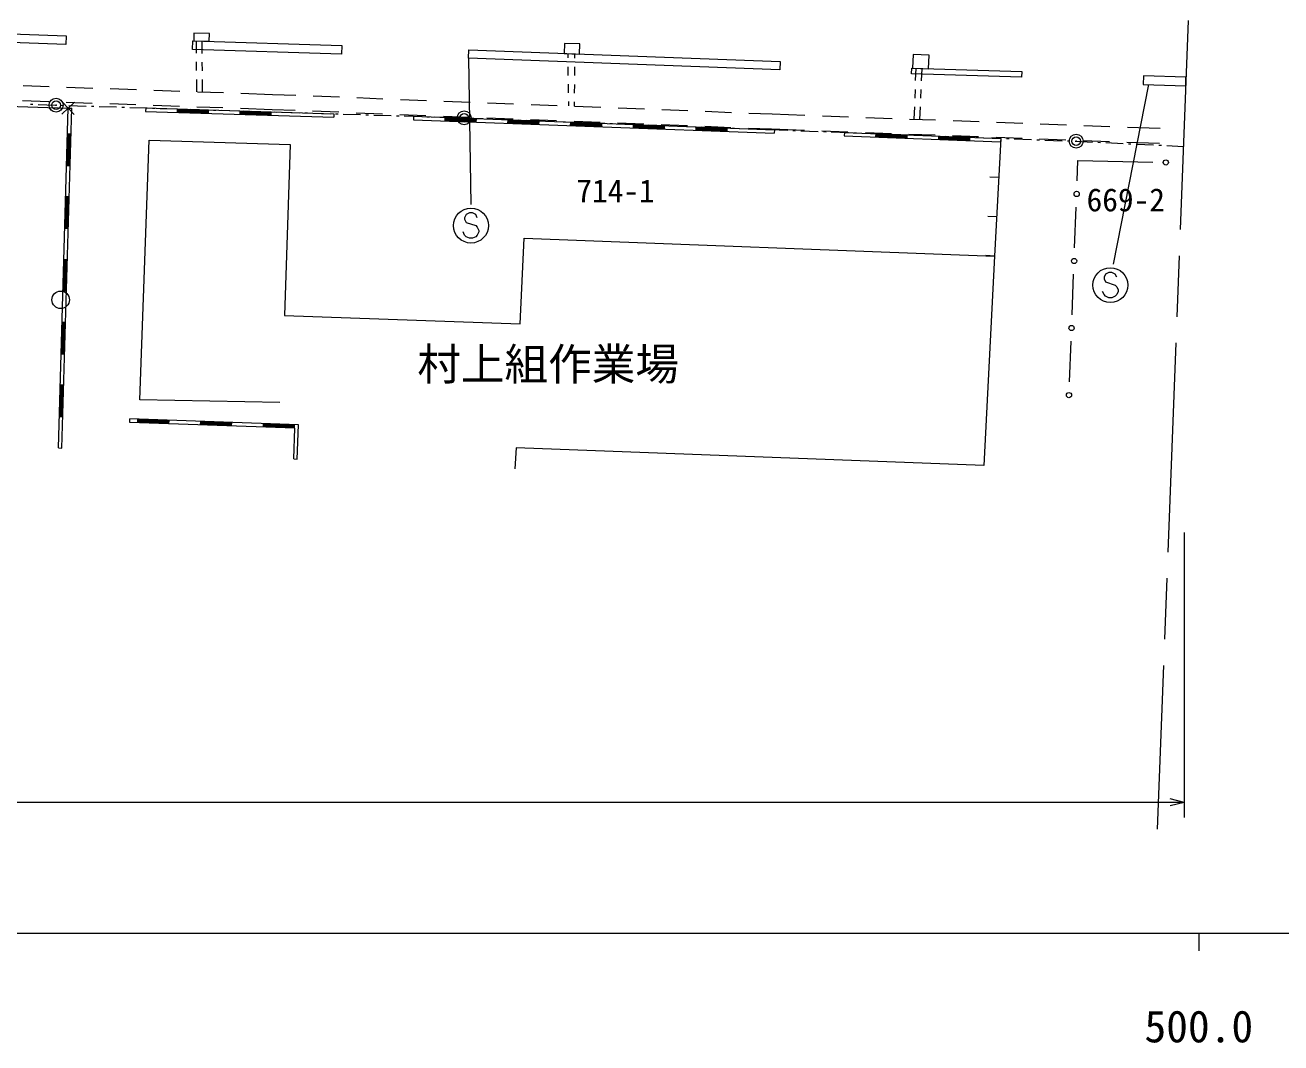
# Model space of a CAD drawing. Units: millimetres, scale not verified. Extents: x 40000 to 680000, y 20000 to 380000.
# Drawn here: x 500702 to 572706, y 198715 to 257056 of the extents above; entities that cross this region are included whole.
import ezdxf
from ezdxf.enums import TextEntityAlignment as Align

# ---------------------------------------------------------------- set-up
doc = ezdxf.new("R2010")
doc.units = ezdxf.units.MM
doc.header["$LTSCALE"] = 1000
doc.header["$PDMODE"] = 32
doc.header["$PDSIZE"] = 500
doc.linetypes.add('CHAIN', pattern=[18.5, 12, -1.5, 3.5, -1.5])
for name, color, linetype, lineweight in [('M-BGD', 7, 'Continuous', 13), ('M-BMK', 2, 'CHAIN', 13), ('M-BMK-ROW', 30, 'Continuous', 13), ('M-STR-HTXT', 7, 'Continuous', 13), ('M-TTL-BAND', 7, 'Continuous', 13)]:
    doc.layers.add(name, color=color, linetype=linetype, lineweight=lineweight)
doc.layers.add('M-BMK-HTXT', color=7, linetype='Continuous')
doc.styles.add('ＭＳ ゴシック', font='')
doc.styles.get('ＭＳ ゴシック').set_extended_font_data('MS Gothic')

msp = doc.modelspace()

# ---------------------------------------------------------------- linework, layer by layer
at = {"layer": 'M-BGD'}
for p, q in [((510504, 256154), (510510, 255447)), ((510830, 256144), (510838, 255436)), ((510515, 254947), (510519, 254447)), ((510843, 254936), (510848, 254436)), ((531812, 255427), (531815, 255174)), ((532208, 255412), (532207, 255161)), ((531823, 254674), (531830, 254174)), ((532203, 254661), (532199, 254161)), ((551771, 254582), (551746, 253873)), ((552122, 254571), (552088, 253862)), ((500586, 253591), (502085, 253538)), ((503084, 253503), (504583, 253450)), ((510524, 253947), (510530, 253241)), ((510853, 253936), (510860, 253229)), ((531838, 253675), (531845, 253175)), ((532196, 253661), (532192, 253161)), ((489616, 252753), (503174, 252297)), ((505582, 253415), (507082, 253362)), ((508081, 253327), (509580, 253274)), ((510579, 253239), (512078, 253186)), ((513078, 253151), (514894, 253087)), ((514894, 253087), (516223, 253035)), ((517222, 252996), (518721, 252937)), ((519721, 252898), (521219, 252839)), ((522219, 252800), (523718, 252741)), ((551728, 253374), (551710, 252874)), ((552065, 253362), (552041, 252863)), ((500556, 252731), (502055, 252679)), ((502617, 232820), (503174, 252297)), ((503539, 252638), (502809, 251955)), ((502817, 232814), (503374, 252291)), ((502833, 252662), (503516, 251932)), ((503054, 252643), (504553, 252591)), ((503174, 252297), (503374, 252291)), ((505552, 252555), (507052, 252503)), ((507620, 252311), (507614, 252111)), ((507614, 252111), (518396, 251774)), ((507620, 252311), (518402, 251974)), ((508051, 252467), (509550, 252415)), ((509419, 252254), (509413, 252054)), ((509414, 252094), (511213, 252038)), ((509415, 252134), (511214, 252078)), ((509417, 252174), (511216, 252118)), ((509418, 252214), (511217, 252158)), ((510549, 252379), (512048, 252327)), ((511212, 251998), (511218, 252198)), ((513017, 252142), (513011, 251942)), ((513014, 252022), (514813, 251966)), ((513015, 252062), (514814, 252006)), ((513016, 252102), (514815, 252046)), ((513048, 252291), (514862, 252227)), ((514810, 251886), (514816, 252086)), ((514862, 252227), (516191, 252175)), ((517190, 252136), (518689, 252078)), ((519688, 252038), (521187, 251980)), ((524717, 252702), (526216, 252643)), ((527215, 252604), (528714, 252546)), ((529713, 252506), (531212, 252448)), ((531853, 252675), (531856, 252422)), ((532189, 252661), (532187, 252410)), ((532211, 252409), (533710, 252350)), ((534709, 252311), (536208, 252252)), ((537207, 252213), (538706, 252154)), ((539705, 252115), (541204, 252056)), ((542203, 252017), (543533, 251965)), ((551693, 252374), (551667, 251666)), ((552017, 252363), (551983, 251654)), ((513012, 251982), (514811, 251926)), ((518402, 251974), (518396, 251774)), ((522186, 251941), (523685, 251882)), ((522978, 251831), (522971, 251631)), ((522971, 251631), (543660, 250861)), ((522978, 251831), (543667, 251061)), ((524684, 251843), (526183, 251784)), ((524777, 251764), (524769, 251564)), ((524771, 251604), (526570, 251537)), ((524772, 251644), (526571, 251577)), ((524774, 251684), (526573, 251617)), ((524775, 251724), (526574, 251657)), ((526568, 251497), (526576, 251697)), ((527183, 251745), (528681, 251686)), ((528374, 251630), (528367, 251430)), ((528368, 251470), (530167, 251403)), ((528370, 251510), (530169, 251443)), ((528371, 251550), (530170, 251483)), ((528373, 251590), (530172, 251523)), ((529681, 251647), (531179, 251588)), ((530166, 251363), (530173, 251563)), ((531972, 251496), (531964, 251296)), ((531966, 251336), (533765, 251270)), ((531967, 251376), (533766, 251309)), ((531969, 251416), (533768, 251349)), ((531970, 251456), (533769, 251389)), ((532179, 251549), (533678, 251490)), ((533763, 251230), (533771, 251429)), ((534677, 251451), (536176, 251393)), ((535569, 251362), (535562, 251163)), ((535568, 251323), (537367, 251256)), ((537175, 251354), (538674, 251295)), ((537361, 251096), (537368, 251296)), ((543533, 251965), (545416, 251896)), ((546415, 251859), (547914, 251804)), ((548914, 251767), (550413, 251712)), ((551412, 251675), (552911, 251620)), ((553910, 251583), (555409, 251528)), ((556409, 251491), (557908, 251436)), ((558907, 251399), (560406, 251344)), ((561405, 251307), (562904, 251252)), ((503120, 249012), (503172, 250811)), ((503332, 250807), (503132, 250812)), ((503160, 249011), (503212, 250810)), ((503200, 249010), (503252, 250809)), ((503240, 249009), (503292, 250808)), ((535563, 251203), (537362, 251136)), ((535565, 251243), (537364, 251176)), ((535566, 251283), (537365, 251216)), ((539167, 251229), (539160, 251029)), ((539161, 251069), (540960, 251002)), ((539162, 251109), (540961, 251042)), ((539164, 251149), (540963, 251082)), ((539165, 251189), (540964, 251122)), ((539673, 251256), (541172, 251197)), ((540958, 250962), (540966, 251162)), ((542171, 251158), (543500, 251106)), ((543500, 251106), (545384, 251036)), ((543667, 251061), (543660, 250861)), ((546383, 251000), (547882, 250944)), ((547680, 250908), (547672, 250708)), ((547672, 250708), (556634, 250366)), ((547680, 250908), (556641, 250566)), ((548882, 250908), (550381, 250852)), ((549479, 250839), (549471, 250640)), ((549473, 250680), (551271, 250611)), ((549474, 250720), (551273, 250651)), ((549476, 250759), (551274, 250691)), ((549477, 250799), (551276, 250731)), ((551270, 250571), (551277, 250771)), ((551380, 250815), (552879, 250760)), ((553076, 250702), (553069, 250502)), ((553072, 250582), (554870, 250514)), ((553073, 250622), (554872, 250554)), ((553075, 250662), (554873, 250593)), ((553878, 250723), (555377, 250668)), ((554867, 250434), (554875, 250633)), ((556641, 250566), (556142, 250593)), ((556376, 250631), (557875, 250576)), ((563904, 251215), (565787, 251145)), ((553070, 250542), (554869, 250474)), ((556641, 250566), (556283, 243818)), ((556641, 250566), (556634, 250366)), ((558875, 250539), (560374, 250484)), ((561373, 250447), (562872, 250392)), ((563871, 250355), (565755, 250286)), ((561025, 248129), (561069, 249301)), ((561069, 249301), (565358, 249201)), ((503080, 249013), (503280, 249007)), ((556522, 248317), (556022, 248343)), ((503017, 245414), (503069, 247213)), ((503229, 247208), (503029, 247214)), ((503057, 245412), (503109, 247212)), ((503097, 245411), (503149, 247210)), ((503137, 245410), (503189, 247209)), ((526175, 246292), (525993, 246201)), ((526356, 246292), (526175, 246292)), ((526538, 246201), (526356, 246292)), ((560878, 244286), (560967, 246630)), ((525993, 246201), (525902, 246019)), ((525902, 246019), (525902, 245929)), ((525902, 245929), (525993, 245747)), ((525993, 245747), (526538, 245565)), ((526629, 246019), (526538, 246201)), ((526538, 245565), (526629, 245474)), ((556402, 246067), (555903, 246094)), ((502977, 245415), (503177, 245409)), ((525902, 245019), (525811, 245201)), ((525993, 244929), (525902, 245019)), ((526175, 244838), (525993, 244929)), ((526356, 244838), (526175, 244838)), ((526538, 244929), (526356, 244838)), ((526629, 245019), (526538, 244929)), ((526629, 245474), (526720, 245292)), ((526720, 245201), (526629, 245019)), ((526720, 245292), (526720, 245201)), ((502915, 241815), (502966, 243614)), ((503126, 243610), (502926, 243615)), ((502955, 241814), (503006, 243613)), ((502995, 241813), (503046, 243612)), ((503035, 241812), (503086, 243611)), ((556283, 243818), (555784, 243844)), ((556283, 243818), (555784, 243844)), ((560731, 240442), (560820, 242787)), ((562658, 242789), (562567, 242607)), ((562840, 242880), (562658, 242789)), ((563022, 242880), (562840, 242880)), ((563204, 242789), (563022, 242880)), ((563295, 242607), (563204, 242789)), ((562567, 242607), (562567, 242516)), ((562567, 242516), (562658, 242334)), ((562658, 242334), (563204, 242152)), ((563204, 242152), (563295, 242061)), ((563295, 242061), (563385, 241880)), ((502875, 241816), (503074, 241810)), ((562567, 241607), (562476, 241789)), ((562658, 241516), (562567, 241607)), ((562840, 241425), (562658, 241516)), ((563022, 241425), (562840, 241425)), ((563204, 241516), (563022, 241425)), ((563295, 241607), (563204, 241516)), ((563385, 241789), (563295, 241607)), ((563385, 241880), (563385, 241789)), ((502812, 238216), (502863, 240016)), ((503023, 240011), (502823, 240017)), ((502852, 238215), (502903, 240015)), ((502892, 238214), (502943, 240013)), ((502932, 238213), (502983, 240012)), ((560584, 236599), (560674, 238943)), ((502772, 238218), (502972, 238212)), ((502709, 234618), (502760, 236417)), ((502920, 236413), (502720, 236418)), ((502749, 234617), (502800, 236416)), ((502789, 234616), (502840, 236415)), ((502829, 234614), (502880, 236414)), ((502669, 234619), (502869, 234613)), ((506706, 234281), (506713, 234481)), ((516173, 233953), (506706, 234281)), ((516380, 234146), (506713, 234481)), ((507154, 234466), (507147, 234266)), ((508948, 234244), (507149, 234306)), ((508949, 234284), (507150, 234346)), ((508950, 234324), (507151, 234386)), ((508952, 234364), (507153, 234426)), ((508946, 234204), (508953, 234404)), ((510752, 234341), (510745, 234141)), ((512545, 234119), (510746, 234181)), ((512547, 234159), (510748, 234221)), ((512548, 234199), (510749, 234261)), ((512550, 234239), (510751, 234301)), ((512544, 234079), (512551, 234279)), ((514350, 234217), (514343, 234017)), ((516143, 233995), (514344, 234057)), ((516145, 234035), (514346, 234097)), ((516146, 234074), (514347, 234137)), ((516147, 234114), (514348, 234177)), ((516142, 233955), (516149, 234154)), ((516305, 232178), (516380, 234146)), ((516106, 232186), (516173, 233953)), ((502617, 232820), (502817, 232814)), ((516106, 232186), (516305, 232178))]:
    msp.add_line(p, q, dxfattribs=at)
for points in [[(493594, 256787), (503058, 256437), (503040, 255948), (493576, 256299)], [(510368, 256158), (511260, 256131), (511273, 256569), (510381, 256596)], [(510312, 256160), (518865, 255895), (518849, 255397), (510297, 255661)], [(526146, 255637), (544003, 254975), (543986, 254493), (526129, 255155)], [(531611, 255434), (532494, 255401), (532515, 255975), (531632, 256008)], [(551591, 254588), (552509, 254559), (552533, 255335), (551615, 255363)], [(551543, 254589), (557847, 254392), (557837, 254066), (551532, 254263)], [(567263, 254068), (564832, 254141), (564818, 253655), (567249, 253582)]]:
    msp.add_lwpolyline(points, close=True, dxfattribs=at)
msp.add_lwpolyline([(515312, 235421), (507271, 235584), (507816, 250455), (515894, 250207), (515567, 240411), (529097, 239938), (529322, 244847), (556283, 243818), (555667, 231809), (528863, 232830), (528784, 231617)], dxfattribs=at)
for centre, radius in [((566108, 249183), 150), ((560996, 247380), 150), ((526265, 245565), 1000), ((560849, 243536), 150), ((562931, 242152), 1000), ((502742, 241310), 500), ((560702, 239693), 150), ((560555, 235849), 150)]:
    msp.add_circle(centre, radius, dxfattribs=at)
at = {"layer": 'M-BMK'}
msp.add_line((567388, 257326), (565610, 210960), dxfattribs=at)
at = {"layer": 'M-BMK-ROW'}
for p, q in [((501002, 252527), (501152, 252521)), ((501451, 252510), (502451, 252472)), ((502751, 252463), (502901, 252458)), ((503200, 252449), (504200, 252417)), ((504500, 252408), (504650, 252403)), ((504950, 252394), (505949, 252363)), ((506249, 252353), (506399, 252349)), ((506699, 252339), (507698, 252308)), ((507998, 252299), (508148, 252294)), ((508448, 252285), (509447, 252253)), ((509747, 252244), (509897, 252239)), ((510197, 252230), (511197, 252199)), ((511496, 252189), (511646, 252185)), ((511946, 252175), (512946, 252144)), ((513246, 252135), (513395, 252130)), ((513695, 252121), (514695, 252090)), ((514995, 252080), (515145, 252076)), ((515444, 252066), (516444, 252035)), ((516744, 252026), (516894, 252021)), ((517194, 252012), (518193, 251980)), ((518493, 251971), (518643, 251966)), ((518943, 251957), (519942, 251926)), ((520242, 251916), (520392, 251912)), ((520692, 251902), (521691, 251871)), ((521991, 251862), (522141, 251857)), ((522441, 251848), (523441, 251816)), ((523740, 251807), (523890, 251802)), ((524190, 251793), (525190, 251762)), ((525490, 251752), (525639, 251748)), ((525939, 251738), (526939, 251700)), ((527238, 251688), (527388, 251683)), ((527688, 251671), (528687, 251633)), ((528987, 251622), (529137, 251616)), ((529437, 251604), (530436, 251566)), ((530736, 251555), (530886, 251549)), ((531185, 251538), (532185, 251500)), ((532485, 251488), (532634, 251482)), ((532934, 251471), (533933, 251433)), ((534233, 251421), (534383, 251416)), ((534683, 251404), (535682, 251366)), ((535982, 251355), (536132, 251349)), ((536432, 251337), (537431, 251299)), ((537731, 251288), (537881, 251282)), ((538180, 251271), (539180, 251233)), ((539479, 251221), (539629, 251215)), ((539929, 251204), (540928, 251166)), ((541228, 251154), (541378, 251149)), ((541678, 251137), (542677, 251099)), ((542977, 251088), (543127, 251082)), ((543427, 251070), (544426, 251032)), ((544726, 251021), (544876, 251015)), ((545175, 251004), (546175, 250966)), ((546474, 250954), (546624, 250948)), ((546924, 250937), (547923, 250899)), ((548223, 250887), (548373, 250882)), ((548673, 250870), (549672, 250832)), ((549972, 250821), (550122, 250815)), ((550421, 250803), (551421, 250765)), ((551721, 250754), (551870, 250748)), ((552170, 250737), (553169, 250699)), ((553469, 250687), (553619, 250681)), ((553919, 250670), (554918, 250632)), ((555218, 250620), (555368, 250615)), ((555668, 250603), (556667, 250565)), ((556967, 250554), (557117, 250548)), ((557416, 250536), (558416, 250498)), ((558715, 250487), (558865, 250481)), ((559165, 250470), (560164, 250432)), ((560464, 250420), (560614, 250414)), ((560914, 250403), (560969, 250401)), ((560969, 250401), (561913, 250356)), ((562212, 250341), (562362, 250334)), ((562662, 250320), (563661, 250272)), ((563960, 250257), (564110, 250250)), ((564410, 250236), (565409, 250188)), ((565708, 250174), (565858, 250166)), ((566158, 250152), (567111, 250106))]:
    msp.add_line(p, q, dxfattribs=at)
for centre in [(502476, 252471), (525880, 251740), (560969, 250401)]:
    msp.add_circle(centre, 400, dxfattribs=at)
for p in [(502476, 252471), (525880, 251740), (560969, 250401)]:
    msp.add_point(p, dxfattribs=at)
at = {"layer": 'M-STR-HTXT'}
for p, q in [((526129, 255155), (526267, 246778)), ((565120, 253646), (563094, 243359)), ((567163, 227974), (567163, 211634)), ((567163, 212501), (333411, 212501)), ((567163, 212501), (566363, 212701)), ((567163, 212501), (566363, 212301))]:
    msp.add_line(p, q, dxfattribs=at)
at = {"layer": 'M-TTL-BAND'}
for p, q in [((40000, 205000), (579000, 205000)), ((568000, 205000), (568000, 204000))]:
    msp.add_line(p, q, dxfattribs=at)

# ---------------------------------------------------------------- texts
at = {"layer": 'M-BGD', "style": 'ＭＳ ゴシック'}
msp.add_text('村上組作業場', height=1833, dxfattribs=at).set_placement((530691, 237623), align=Align.MIDDLE_CENTER)
at = {"layer": 'M-BMK-HTXT', "style": 'ＭＳ ゴシック'}
for s, p in [('714-1', (534555, 246498)), ('669-2', (563813, 245984))]:
    msp.add_text(s, height=1320, dxfattribs=at).set_placement(p, align=Align.BOTTOM_CENTER)
at = {"layer": 'M-TTL-BAND', "style": 'ＭＳ ゴシック'}
msp.add_text('500.0', height=1833, dxfattribs=at).set_placement((568000, 198195), align=Align.BOTTOM_CENTER)

doc.saveas('drawing.dxf')
